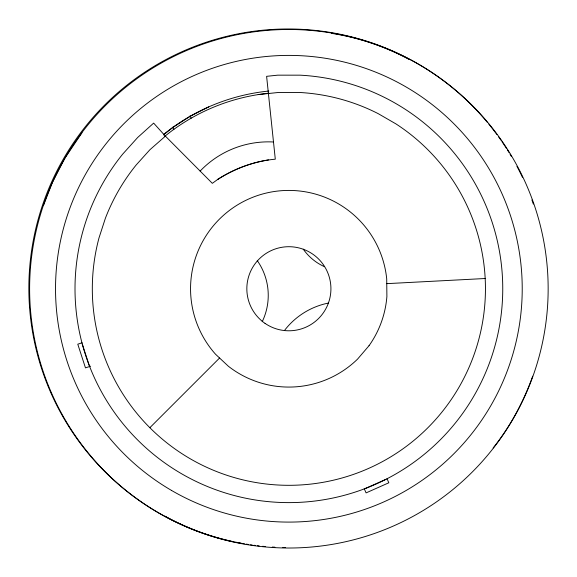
<?xml version="1.0" encoding="UTF-8"?>
<svg xmlns="http://www.w3.org/2000/svg" width="577" height="577" viewBox="0 0 577 577"><rect width="100%" height="100%" fill="white"/><g stroke="black" fill="none" stroke-linecap="round" stroke-linejoin="round"><path stroke-width="0.87" d="M43.607 205.109L52.42 182.404L64.833 158.271L82.021 132.717M532.679 376.175C523.49 401.989 510.263 426.497 493.162 447.932M149.854 427.701L219.577 358.014M163.414 134.975L172.674 127.539L190.158 116.273L208.73 106.896M217.854 179.317L212.329 183.335L165.217 135.956L153.655 123.11L137.687 137.477L122.706 154.109A213.872 213.872 0 0 0 191.737 479.285A213.872 213.872 0 0 0 495.448 344.152A213.872 213.872 0 0 0 300.127 75.169L277.739 75.161L266.61 76.33L275.294 159.18C254.861 161.019 235.156 168.412 217.854 179.317A130.452 130.452 0 0 1 268.507 159.894M365.472 488.438L385.926 479.336M82.071 342.796L77.78 344.188L85.468 367.866L90.611 366.2M258.179 94.592L278.641 92.45L299.218 92.457A196.562 196.562 0 0 1 378.166 113.633L395.981 123.918A196.562 196.562 0 0 1 463.995 378.029A196.562 196.562 0 0 1 218.387 472.238A196.562 196.562 0 0 1 99.028 237.825L105.389 218.257A196.562 196.562 0 0 1 136.15 165.008L149.926 149.717L165.383 136.165M386.763 283.646L485.178 278.511M331.465 33.351C358.548 37.505 384.967 46.456 409.107 59.424M242.246 543.484C215.221 538.875 189.032 529.383 165.015 516.199M189.883 116.049L191.232 118.148M172.581 127.185L173.937 129.291M387.001 478.658L388.833 482.776L366.085 492.895L364.253 488.777M82.28 344.051L89.19 365.342M164.705 136.374A196.562 196.562 0 0 1 268.832 93.207M200.14 171.073A94.376 94.376 0 0 1 273.491 141.992M163.717 134.383A198.726 198.726 0 0 1 268.846 91.029M285.399 547.508A259.275 259.275 0 0 1 282.773 547.472M274.897 547.191A259.275 259.275 0 0 1 272.272 547.039M265.276 546.52A259.275 259.275 0 0 1 262.665 546.275M259.181 545.907A259.275 259.275 0 0 1 257.443 545.705M255.712 545.489A259.275 259.275 0 0 1 253.974 545.265M252.236 545.027A259.275 259.275 0 0 1 250.497 544.782M248.766 544.522A259.275 259.275 0 0 1 246.17 544.111M244.439 543.822A259.275 259.275 0 0 1 242.715 543.52M240.991 543.202A259.275 259.275 0 0 1 239.267 542.885M237.551 542.546A259.275 259.275 0 0 1 235.834 542.2M233.267 541.659A259.275 259.275 0 0 1 51.663 181.914A259.275 259.275 0 0 1 441.304 79.071M442.004 79.59A259.275 259.275 0 0 1 487.168 122.115M488.842 124.142A259.275 259.275 0 0 1 496.898 134.52M498.449 136.641A259.275 259.275 0 0 1 500.973 140.211M501.968 141.653A259.275 259.275 0 0 1 506.332 148.224M507.27 149.71A259.275 259.275 0 0 1 509.123 152.681M510.039 154.182A259.275 259.275 0 0 1 511.381 156.432M516.949 166.356A259.275 259.275 0 0 1 522.459 177.319M531.893 199.945A259.275 259.275 0 0 1 533.35 204.078M284.887 329.95A73.553 73.553 0 0 1 328.356 303.069M324.512 266.711A51.858 51.858 0 0 1 303.242 249.141M257.234 260.566A60.498 60.498 0 0 1 262.21 321.706M369.028 345.71L357.567 359.103A98.328 98.328 0 0 1 228.384 366.258L215.51 354.206A98.328 98.328 0 0 1 249.293 198.74A98.328 98.328 0 0 1 386.713 278.907L386.893 296.535A98.328 98.328 0 0 1 369.028 345.71M265.038 323.38A42.049 42.049 0 0 0 330.794 292.077A42.049 42.049 0 0 0 270.808 250.786A42.049 42.049 0 0 0 265.038 323.38M158.401 512.794A259.275 259.275 0 0 0 548.15 289.719A259.275 259.275 0 0 0 160.089 63.73A259.275 259.275 0 0 0 158.401 512.794M171.448 490.392A233.346 233.346 0 0 0 522.221 289.618A233.346 233.346 0 0 0 172.963 86.225A233.346 233.346 0 0 0 171.448 490.392"/></g></svg>
